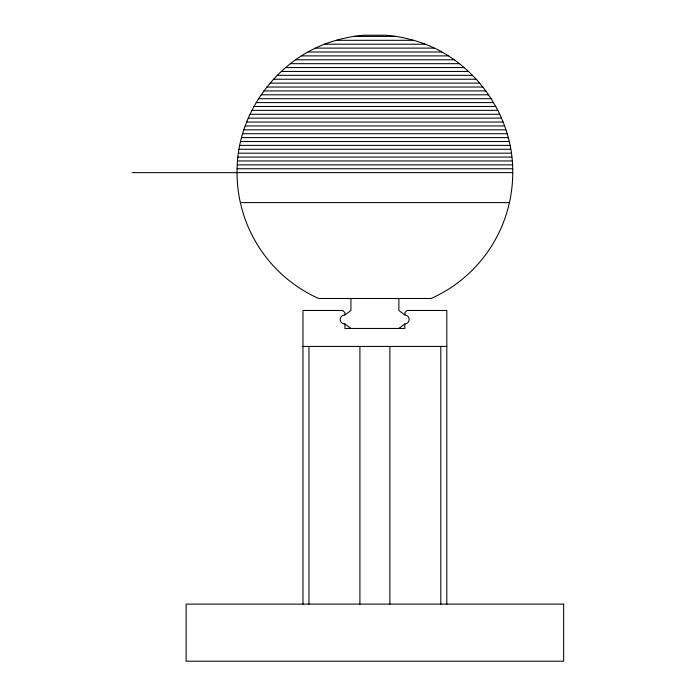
<?xml version="1.0" encoding="UTF-8"?>
<svg xmlns="http://www.w3.org/2000/svg" width="696" height="696" viewBox="0 0 696 696"><rect width="100%" height="100%" fill="white"/><g stroke="black" fill="none" stroke-linecap="round" stroke-linejoin="round"><path stroke-width="1.04" d="M237.11 168.745L237.058 172.634A137.834 137.834 0 0 0 318.672 298.488L431.111 298.488A137.834 137.834 0 0 0 512.726 172.634C513.578 113.013 471.192 56.072 413.528 40.325L336.255 40.325C279.923 55.767 237.971 110.473 237.11 168.745L512.674 168.745M398.86 328.451L404.855 323.945A4.498 4.498 0 0 0 409.126 319.455A4.498 4.498 0 0 0 404.855 314.966L398.86 310.468L398.86 298.488M350.915 328.451L344.929 323.945A4.498 4.498 0 0 1 340.214 319.455A4.498 4.498 0 0 1 344.929 314.966L350.915 310.468L350.915 298.488M336.264 40.342A88.462 48.181 0 0 1 353.716 36.418L396.05 36.436A88.462 48.181 0 0 1 413.511 40.342M324.815 44.213L424.96 44.213M315.801 48.111L433.982 48.111M308.215 52L441.569 52M301.612 55.889L448.163 55.889M295.748 59.786L454.027 59.786M290.476 63.675L459.308 63.675M285.673 67.564L464.102 67.564M281.288 71.453L468.495 71.453M277.252 75.351L472.532 75.351M273.519 79.24L476.264 79.24M270.065 83.129L479.709 83.129M266.864 87.026L482.911 87.026M263.897 90.915L485.886 90.915M261.13 94.804L488.653 94.804M258.564 98.701L491.219 98.701M256.18 102.59L493.603 102.59M253.97 106.479L495.813 106.479M251.917 110.368L497.858 110.368M250.029 114.266L499.754 114.266M248.281 118.155L501.503 118.155M246.671 122.044L503.104 122.044M245.21 125.941L504.574 125.941M243.87 129.83L505.914 129.83M242.66 133.719L507.114 133.719M241.582 137.608L508.202 137.608M240.616 141.506L509.159 141.506M239.772 145.394L510.003 145.394M239.05 149.283L510.733 149.283M238.432 153.181L511.342 153.181M237.936 157.07L511.847 157.07M237.554 160.959L512.23 160.959M237.275 164.856L512.508 164.856M132.336 172.634L512.726 172.634M240.355 202.597L509.428 202.597M302.978 346.425L446.806 346.425M446.806 604.119L446.806 310.468L407.099 310.468L404.855 312.721L404.855 314.966M440.812 346.425L440.812 604.119M404.855 323.945L404.855 328.451L344.929 328.451L344.929 323.945M389.873 346.425L389.873 604.119M359.91 346.425L359.91 604.119M344.929 314.966L344.929 312.721L342.676 310.468L302.978 310.468L302.978 604.119M308.972 346.425L308.972 604.119M353.725 36.436A78.787 42.908 0 0 1 364.199 35.209L385.575 35.218A78.787 42.908 0 0 1 396.05 36.436M563.664 604.119L186.119 604.119L186.119 661.2L563.664 661.2L563.664 604.119"/></g></svg>
